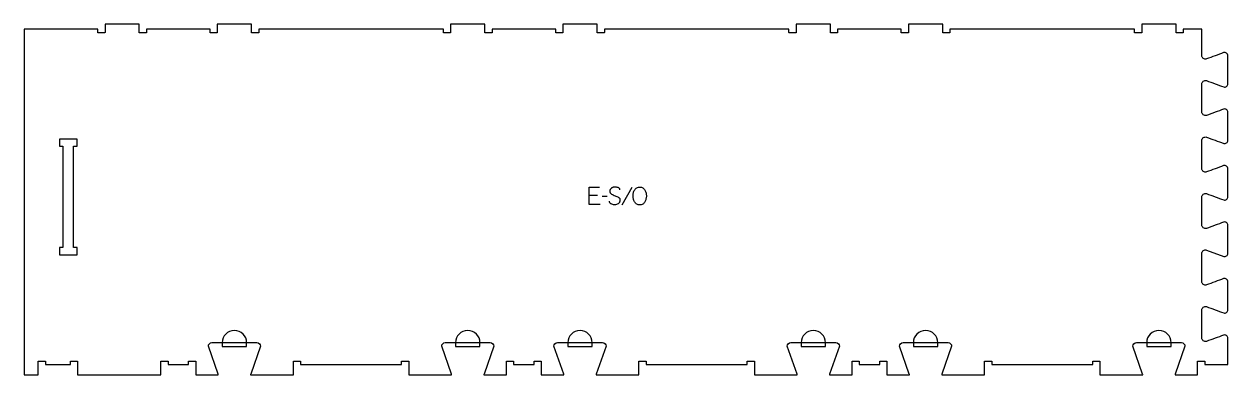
# Model space of a CAD drawing. Extents: x 0 to 2090, y 0 to 608.
import ezdxf

# ---------------------------------------------------------------- set-up
doc = ezdxf.new("R2010")
doc.units = 0
for name, color, linetype in [('1_ANYTOOL_1MMDEEP_LABELS_S', 2, 'CONTINUOUS'), ('3_ANYTOOL_CUTTHROUGH_INSID', 4, 'CONTINUOUS'), ('4_ANYTOOL_CUTTHROUGH_OUTSI', 5, 'CONTINUOUS'), ('5_ANYTOOL_HALF_MILL_9MM_IN', 3, 'CONTINUOUS')]:
    doc.layers.add(name, color=color, linetype=linetype)

msp = doc.modelspace()

# ---------------------------------------------------------------- linework, layer by layer
at = {"layer": '1_ANYTOOL_1MMDEEP_LABELS_S'}
for p, q in [((1054.906285, 324.930983), (1037.720571, 294.159555)), ((995.849142, 311.47384), (981.191999, 311.47384)), ((1012.349142, 309.288126), (1003.563428, 309.202412))]:
    msp.add_line(p, q, dxfattribs=at)
msp.add_lwpolyline([(1000.134856, 295.402412), (981.191999, 295.402412), (981.191999, 325.402412), (999.020571, 325.402412)], dxfattribs=at)
msp.add_lwpolyline([(1034.591999, 320.816697, 0.071867), (1034.398886, 322.153304, 0.100684), (1033.772356, 323.334555, 0.047558), (1033.297803, 323.811005, 0.038563), (1032.747803, 324.199733, 0.037928), (1032.050615, 324.547201, 0.026634), (1031.313428, 324.802412, 0.028461), (1028.290094, 325.488394, 0.041577), (1025.206285, 325.745269, 0.036938), (1023.703925, 325.634129, 0.041531), (1022.238428, 325.289912, 0.041583), (1020.861051, 324.712703, 0.038125), (1019.591999, 323.92384, 0.057611), (1018.521846, 322.931936, 0.065808), (1017.727713, 321.71134, 0.06469), (1017.250217, 320.251786, 0.046778), (1017.106285, 318.716697, 0.052235), (1017.268641, 317.166855, 0.075448), (1017.813428, 315.716697, 0.076671), (1018.72952, 314.543645, 0.061023), (1019.934856, 313.659555, 0.021951), (1022.96371, 312.132209, 0.018213), (1026.106285, 310.852412, -0.02405), (1029.207769, 309.54695, -0.02981), (1032.149142, 307.916697, -0.068439), (1033.290444, 306.950767, -0.079282), (1034.099142, 305.69884, -0.076308), (1034.524142, 304.120158, -0.047772), (1034.549142, 302.47384, -0.046243), (1034.255907, 300.792881, -0.06359), (1033.606285, 299.222055, -0.064671), (1032.633461, 297.937866, -0.057073), (1031.377713, 296.92384, -0.067522), (1028.409405, 295.56093, -0.070793), (1025.184856, 295.059555, -0.064027), (1022.045841, 295.42207, -0.070447), (1019.120571, 296.602412, -0.054374), (1017.962153, 297.452045, -0.074742), (1017.063428, 298.563126, -0.075199), (1016.54042, 299.869504, -0.057737), (1016.377713, 301.27384)], format="xyb", dxfattribs=at)
msp.add_lwpolyline([(1069.263428, 325.745269, -0.064784), (1071.937383, 325.397348, -0.088904), (1074.363428, 324.266697, -0.05419), (1076.285992, 322.574567, -0.051179), (1077.813428, 320.516697, -0.041653), (1078.995627, 318.087925, -0.036749), (1079.784856, 315.502412, -0.024892), (1080.242636, 312.883149, -0.030823), (1080.406285, 310.230983, -0.034269), (1080.229765, 307.658487, -0.031918), (1079.715213, 305.130983, -0.031725), (1078.827026, 302.521587, -0.026303), (1077.641999, 300.030983, -0.058719), (1076.118219, 297.869236, -0.077745), (1074.079499, 296.205983, -0.077243), (1071.592511, 295.227146, -0.055252), (1068.920571, 294.930983, -0.054051), (1066.166645, 295.229562, -0.077615), (1063.600928, 296.227412, -0.078558), (1061.525854, 297.914485, -0.060481), (1059.984856, 300.116697, -0.02629), (1058.798196, 302.655917, -0.031299), (1057.911642, 305.313126, -0.031469), (1057.396603, 307.899942, -0.033416), (1057.220571, 310.530983, -0.032847), (1057.399248, 313.247932, -0.035049), (1057.943785, 315.914912, -0.03503), (1058.859759, 318.491951, -0.032231), (1060.113428, 320.92384, -0.062518), (1061.735316, 322.990935, -0.074052), (1063.847356, 324.539912, -0.072322), (1066.47421, 325.470803, -0.049083)], format="xyb", close=True, dxfattribs=at)
at = {"layer": '3_ANYTOOL_CUTTHROUGH_INSID'}
msp.add_lwpolyline([(67.5, 221), (61.5, 221), (61.5, 208.5), (92, 208.5), (92, 221), (86, 221), (86, 396.5), (92, 396.5), (92, 409), (61.5, 409), (61.5, 396.5), (67.5, 396.5)], close=True, dxfattribs=at)
at = {"layer": '4_ANYTOOL_CUTTHROUGH_OUTSI'}
msp.add_lwpolyline([(2044.889, 599.5), (2012.5, 599.5), (2012.5, 593.75, -0.414214), (2012.25, 593.5), (2000.25, 593.5, -0.414214), (2000, 593.75), (2000, 608.5), (1940.5, 608.5), (1940.5, 593.75, -0.414214), (1940.25, 593.5), (1928.25, 593.5, -0.414214), (1928, 593.75), (1928, 599.5), (1607.5, 599.5), (1607.5, 593.75, -0.414214), (1607.25, 593.5), (1595.25, 593.5, -0.414214), (1595, 593.75), (1595, 608.5), (1535.5, 608.5), (1535.5, 593.75, -0.414214), (1535.25, 593.5), (1523.25, 593.5, -0.414214), (1523, 593.75), (1523, 599.5), (1412.5, 599.5), (1412.5, 593.75, -0.414214), (1412.25, 593.5), (1400.25, 593.5, -0.414214), (1400, 593.75), (1400, 608.5), (1340.5, 608.5), (1340.5, 593.75, -0.414214), (1340.25, 593.5), (1328.25, 593.5, -0.414214), (1328, 593.75), (1328, 599.5), (1007.5, 599.5), (1007.5, 593.75, -0.414214), (1007.25, 593.5), (995.25, 593.5, -0.414214), (995, 593.75), (995, 608.5), (935.5, 608.5), (935.5, 593.75, -0.414214), (935.25, 593.5), (923.25, 593.5, -0.414214), (923, 593.75), (923, 599.5), (812.5, 599.5), (812.5, 593.75, -0.414214), (812.25, 593.5), (800.25, 593.5, -0.414214), (800, 593.75), (800, 608.5), (740.5, 608.5), (740.5, 593.75, -0.414214), (740.25, 593.5), (728.25, 593.5, -0.414214), (728, 593.75), (728, 599.5), (407.5, 599.5), (407.5, 593.75, -0.414214), (407.25, 593.5), (395.25, 593.5, -0.414214), (395, 593.75), (395, 608.5), (335.5, 608.5), (335.5, 593.75, -0.414214), (335.25, 593.5), (323.25, 593.5, -0.414214), (323, 593.75), (323, 599.5), (212.5, 599.5), (212.5, 593.75, -0.414214), (212.25, 593.5), (200.25, 593.5, -0.414214), (200, 593.75), (200, 608.5), (140.5, 608.5), (140.5, 593.75, -0.414214), (140.25, 593.5), (128.25, 593.5, -0.414214), (128, 593.75), (128, 599.5), (0, 599.5), (0, 0), (24.5, 0), (24.5, 23.75, -0.414214), (24.75, 24), (36.75, 24, -0.414214), (37, 23.75), (37, 18), (80.5, 18), (80.5, 23.75, -0.414214), (80.75, 24), (92.75, 24, -0.414214), (93, 23.75), (93, 0), (237.5, 0), (237.5, 23.75, -0.414214), (237.75, 24), (249.75, 24, -0.414214), (250, 23.75), (250, 18), (285.5, 18), (285.5, 23.75, -0.414214), (285.75, 24), (297.75, 24, -0.414214), (298, 23.75), (298, 0), (337.097479, 0, 0.06141), (336.862569, 1.39487), (319.967035, 49.667412, -0.084368), (319.953, 49.75, -0.414214), (326.203, 56), (404.203, 56, -0.414214), (410.453, 49.75, -0.084368), (410.438965, 49.667412), (393.539852, 1.383805, 0.061178), (393.308437, 0), (467.5, 0), (467.5, 23.75, -0.414214), (467.75, 24), (479.75, 24, -0.414214), (480, 23.75), (480, 18), (655.5, 18), (655.5, 23.75, -0.414214), (655.75, 24), (667.75, 24, -0.414214), (668, 23.75), (668, 0), (742.191479, 0, 0.06141), (741.956569, 1.39487), (725.061035, 49.667412, -0.084368), (725.047, 49.75, -0.414214), (731.297, 56), (809.297, 56, -0.414214), (815.547, 49.75, -0.084368), (815.532965, 49.667412), (798.633852, 1.383805, 0.061178), (798.402437, 0), (837.5, 0), (837.5, 23.75, -0.414214), (837.75, 24), (849.75, 24, -0.414214), (850, 23.75), (850, 18), (885.5, 18), (885.5, 23.75, -0.414214), (885.75, 24), (897.75, 24, -0.414214), (898, 23.75), (898, 0), (937.097479, 0, 0.06141), (936.862569, 1.39487), (919.967035, 49.667412, -0.084368), (919.953, 49.75, -0.414214), (926.203, 56), (1004.203, 56, -0.414214), (1010.453, 49.75, -0.084368), (1010.438965, 49.667412), (993.539852, 1.383805, 0.061178), (993.308437, 0), (1067.5, 0), (1067.5, 23.75, -0.414214), (1067.75, 24), (1079.75, 24, -0.414214), (1080, 23.75), (1080, 18), (1255.5, 18), (1255.5, 23.75, -0.414214), (1255.75, 24), (1267.75, 24, -0.414214), (1268, 23.75), (1268, 0), (1342.191479, 0, 0.06141), (1341.956569, 1.39487), (1325.061035, 49.667412, -0.084368), (1325.047, 49.75, -0.414214), (1331.297, 56), (1409.297, 56, -0.414214), (1415.547, 49.75, -0.084368), (1415.532965, 49.667412), (1398.633852, 1.383805, 0.061178), (1398.402437, 0), (1437.5, 0), (1437.5, 23.75, -0.414214), (1437.75, 24), (1449.75, 24, -0.414214), (1450, 23.75), (1450, 18), (1485.5, 18), (1485.5, 23.75, -0.414214), (1485.75, 24), (1497.75, 24, -0.414214), (1498, 23.75), (1498, 0), (1537.097479, 0, 0.06141), (1536.862569, 1.39487), (1519.967035, 49.667412, -0.084368), (1519.953, 49.75, -0.414214), (1526.203, 56), (1604.203, 56, -0.414214), (1610.453, 49.75, -0.084368), (1610.438965, 49.667412), (1593.539852, 1.383805, 0.061178), (1593.308437, 0), (1667.5, 0), (1667.5, 23.75, -0.414214), (1667.75, 24), (1679.75, 24, -0.414214), (1680, 23.75), (1680, 18), (1855.5, 18), (1855.5, 23.75, -0.414214), (1855.75, 24), (1867.75, 24, -0.414214), (1868, 23.75), (1868, 0), (1942.191479, 0, 0.06141), (1941.956569, 1.39487), (1925.061035, 49.667412, -0.084368), (1925.047, 49.75, -0.414214), (1931.297, 56), (2009.297, 56, -0.414214), (2015.547, 49.75, -0.084368), (2015.532965, 49.667412), (1998.633852, 1.383805, 0.061178), (1998.402437, 0), (2037.5, 0), (2037.5, 23.75, -0.414214), (2037.75, 24), (2049.75, 24, -0.414214), (2050, 23.75), (2050, 18), (2090.110808, 18), (2090.110808, 63.502619, 0.237079), (2087.793159, 68.115804, 0.237104), (2082.708642, 69.009892, -0.000004), (2052.947441, 58.015294, -0.015604), (2052.932645, 58.010347, -0.237079), (2047.405905, 58.98243, -0.237079), (2044.886721, 63.996762), (2044.887177, 112.502847, -0.237079), (2047.406361, 117.517176, -0.237077), (2052.932955, 118.489261, -0.015611), (2052.947756, 118.484312, 0.000004), (2082.72343, 107.484329, 0.236337), (2087.793159, 108.383351, 0.237079), (2090.110808, 112.996536), (2090.111264, 161.502621, 0.237079), (2087.793615, 166.115804, 0.237104), (2082.709098, 167.009892, -0.000004), (2052.947896, 156.015294, -0.015604), (2052.933101, 156.010347, -0.237079), (2047.406361, 156.98243, -0.237079), (2044.887177, 161.996762), (2044.887633, 210.502847, -0.237079), (2047.406817, 215.517176, -0.237077), (2052.93341, 216.489261, -0.015611), (2052.948212, 216.484312), (2082.723885, 205.484329, 0.236337), (2087.793615, 206.383351, 0.237079), (2090.111264, 210.996536), (2090.11172, 259.502621, 0.237079), (2087.79407, 264.115804, 0.237104), (2082.709554, 265.009892, -0.000004), (2052.948352, 254.015294, -0.015604), (2052.933557, 254.010347, -0.237079), (2047.406817, 254.98243, -0.237079), (2044.887633, 259.996762), (2044.888088, 308.502847, -0.237079), (2047.407273, 313.517176, -0.237077), (2052.933866, 314.489261, -0.015611), (2052.948668, 314.484312, 0.000004), (2082.724341, 303.484329, 0.236337), (2087.79407, 304.38335, 0.237079), (2090.11172, 308.996536), (2090.112176, 357.502621, 0.237079), (2087.794526, 362.115804, 0.237104), (2082.71001, 363.009892, -0.000004), (2052.948808, 352.015294, -0.015604), (2052.934013, 352.010347, -0.237079), (2047.407273, 352.98243, -0.237079), (2044.888088, 357.996762), (2044.888544, 406.502847, -0.237079), (2047.407728, 411.517176, -0.237077), (2052.934322, 412.489261, -0.015611), (2052.949123, 412.484312, 0.000004), (2082.724797, 401.484329, 0.236337), (2087.794526, 402.38335, 0.237079), (2090.112176, 406.996536), (2090.112632, 455.502621, 0.237079), (2087.794982, 460.115804, 0.237104), (2082.710466, 461.009892, -0.000004), (2052.949264, 450.015294, -0.015604), (2052.934468, 450.010347, -0.237079), (2047.407728, 450.98243, -0.237079), (2044.888544, 455.996762), (2044.889, 504.502847, -0.237079), (2047.408184, 509.517176, -0.237077), (2052.934778, 510.489261, -0.015611), (2052.949579, 510.484312, 0.000004), (2082.725253, 499.484329, 0.236337), (2087.794982, 500.38335, 0.237079), (2090.112632, 504.996536), (2090.113087, 553.502621, 0.237079), (2087.795438, 558.115804, 0.237104), (2082.710921, 559.009892, -0.000004), (2052.94972, 548.015294, -0.015604), (2052.934924, 548.010347, -0.502397), (2044.889, 553.996761)], format="xyb", close=True, dxfattribs=at)
at = {"layer": '5_ANYTOOL_HALF_MILL_9MM_IN'}
for points in [[(386.453, 55.75, 1), (343.953, 55.75), (343.953, 49.5), (386.453, 49.5)], [(791.547, 55.5), (791.547, 55.75, 1), (749.047, 55.75), (749.047, 49.5), (791.547, 49.5)], [(986.453, 55.75, 1), (943.953, 55.75), (943.953, 49.5), (986.453, 49.5)], [(1391.547, 55.5), (1391.547, 55.75, 1), (1349.047, 55.75), (1349.047, 49.5), (1391.547, 49.5)], [(1586.453, 55.75, 1), (1543.953, 55.75), (1543.953, 49.5), (1586.453, 49.5)], [(1991.547, 55.5), (1991.547, 55.75, 1), (1949.047, 55.75), (1949.047, 49.5), (1991.547, 49.5)]]:
    msp.add_lwpolyline(points, format="xyb", close=True, dxfattribs=at)

doc.saveas('drawing.dxf')
